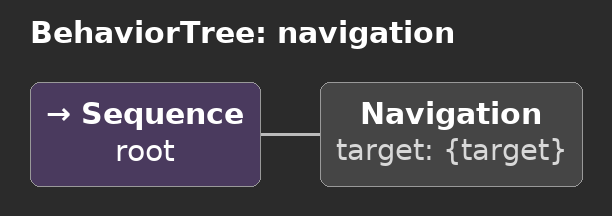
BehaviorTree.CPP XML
<root BTCPP_format="4" >
     <BehaviorTree ID="navigation">
        <Sequence name="root">
            <Navigation target="{target}"/>
        </Sequence>
     </BehaviorTree>
 </root>
